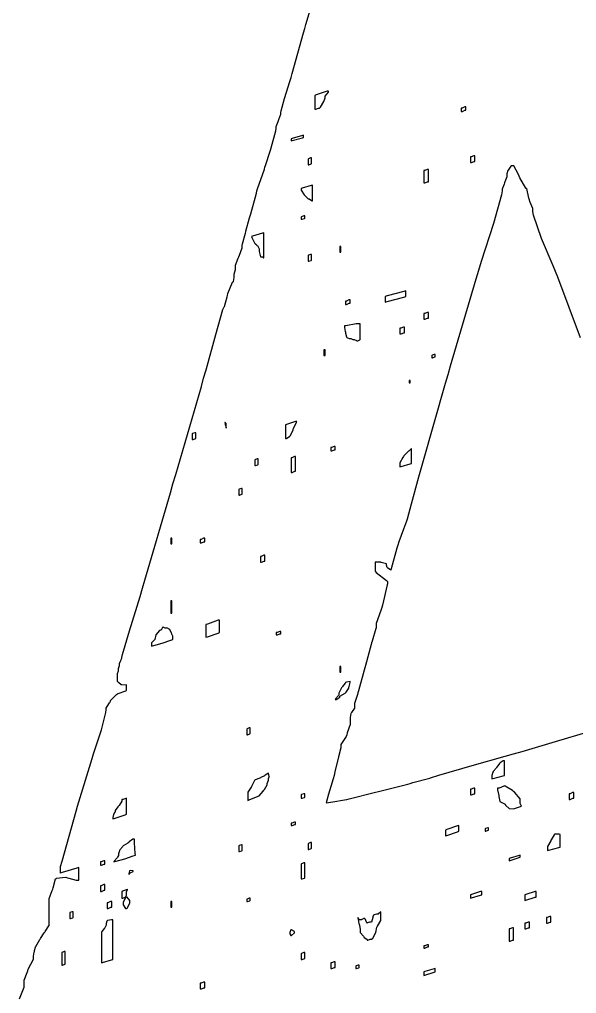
# Model space of a CAD drawing. Extents: x 44 to 313, y 66 to 291.
# Drawn here: x 151.58 to 168.89, y 223.56 to 253.82 of the extents above; entities that cross this region are included whole.
import ezdxf

# ---------------------------------------------------------------- set-up
doc = ezdxf.new("R2010")
doc.units = 0
doc.header["$MEASUREMENT"] = 0

msp = doc.modelspace()

# ---------------------------------------------------------------- linework, layer by layer
at = {"color": 40}
for points in [[(151.58, 223.388), (151.73, 223.752), (151.73, 223.873), (151.73, 223.971), (151.817, 224.208), (151.835, 224.26), (151.853, 224.314), (152.011, 224.619), (152.011, 224.719), (152.011, 224.719), (152.038, 224.844), (152.047, 224.86), (152.047, 224.896), (152.073, 224.994), (152.083, 225.002), (152.091, 225.02), (152.214, 225.232), (152.224, 225.249), (152.232, 225.267), (152.346, 225.443), (152.364, 225.461), (152.382, 225.479), (152.488, 225.655), (152.506, 225.672), (152.506, 225.858), (152.506, 226.275), (152.506, 226.413), (152.506, 226.511), (152.594, 226.756), (152.612, 226.8), (152.629, 226.844), (152.695, 227.119), (152.717, 227.119), (152.725, 227.137), (153.025, 227.171), (153.07, 227.153), (153.114, 227.137), (153.345, 227.083), (153.422, 227.083), (153.422, 227.181), (153.422, 227.4), (153.422, 227.471), (153.361, 227.455), (152.911, 227.313), (152.859, 227.295), (152.859, 227.349), (152.859, 227.467), (152.859, 227.506), (152.903, 227.666), (153.344, 229.227), (153.388, 229.376), (153.422, 229.508), (153.837, 230.858), (153.881, 230.999), (153.925, 231.132), (154.128, 231.753), (154.26, 232.286), (154.27, 232.374), (154.27, 232.428), (154.358, 232.561), (154.376, 232.587), (154.384, 232.596), (154.41, 232.642), (154.41, 232.657), (154.419, 232.675), (154.595, 232.851), (154.623, 232.869), (154.649, 232.879), (154.887, 232.966), (154.905, 232.974), (154.905, 233.002), (154.905, 233.061), (154.905, 233.08), (154.905, 233.098), (154.905, 233.138), (154.905, 233.15), (154.887, 233.142), (154.763, 233.15), (154.763, 233.15), (154.736, 233.15), (154.657, 233.222), (154.657, 233.222), (154.657, 233.222), (154.623, 233.248), (154.623, 233.256), (154.623, 233.284), (154.623, 233.343), (154.623, 233.363), (154.623, 233.39), (154.623, 233.449), (154.623, 233.469), (154.623, 233.504), (154.657, 233.583), (154.657, 233.609), (154.657, 233.653), (154.693, 233.752), (154.693, 233.785), (154.693, 233.813), (154.719, 233.884), (154.729, 233.892), (154.729, 233.919), (154.763, 233.978), (154.763, 233.998), (154.78, 234.086), (155, 234.823), (155.327, 235.894), (155.399, 236.149), (155.477, 236.405), (156.271, 239.113), (156.351, 239.396), (156.439, 239.686), (157.233, 242.42), (157.303, 242.675), (157.382, 242.932), (157.686, 244.04), (157.903, 244.81), (157.938, 244.898), (157.947, 244.908), (158.035, 245.207), (158.044, 245.251), (158.053, 245.305), (158.203, 245.658), (158.221, 245.674), (158.229, 245.684), (158.257, 245.809), (158.257, 245.85), (158.257, 245.912), (158.291, 246.053), (158.291, 246.098), (158.291, 246.187), (158.379, 246.407), (158.397, 246.451), (158.414, 246.505), (158.503, 246.73), (158.503, 246.804), (158.512, 246.848), (158.6, 247.183), (158.61, 247.227), (158.618, 247.245), (158.732, 247.66), (158.75, 247.72), (158.767, 247.782), (158.944, 248.426), (158.962, 248.496), (158.979, 248.558), (159.191, 249.177), (159.209, 249.238), (159.226, 249.291), (159.375, 249.732), (159.385, 249.767), (159.402, 249.838), (159.544, 250.366), (159.562, 250.436), (159.562, 250.498), (159.622, 250.65), (159.632, 250.685), (159.64, 250.72), (159.702, 250.879), (159.702, 250.931), (159.711, 250.985), (159.821, 251.372), (159.985, 251.901), (160.021, 252.024), (160.055, 252.148), (160.408, 253.409), (160.444, 253.541), (160.478, 253.673), (160.831, 254.847)], [(169.015, 243.928), (168.31, 245.816), (168.239, 245.992), (168.169, 246.169), (167.808, 247.02), (167.551, 247.748), (167.533, 247.862), (167.533, 247.951), (167.445, 248.163), (167.429, 248.215), (167.411, 248.269), (167.345, 248.568), (167.323, 248.568), (167.313, 248.577), (167.127, 248.903), (167.11, 248.955), (167.092, 249.009), (166.948, 249.273), (166.9, 249.273), (166.9, 249.273), (166.864, 249.273), (166.864, 249.273), (166.846, 249.265), (166.766, 249.141), (166.758, 249.131), (166.758, 249.131), (166.723, 249.027), (166.723, 248.991), (166.723, 248.93), (166.66, 248.78), (166.652, 248.744), (166.642, 248.71), (166.581, 248.55), (166.581, 248.496), (166.563, 248.374), (166.317, 247.487), (165.93, 246.301), (165.842, 246.027), (165.761, 245.754), (164.966, 243.056), (164.888, 242.781), (164.808, 242.509), (164.102, 240.039), (164.042, 239.819), (163.98, 239.598), (163.75, 238.766), (163.627, 238.301), (163.619, 238.265), (163.609, 238.239), (163.517, 237.985), (163.371, 237.588), (163.336, 237.49), (163.309, 237.393), (163.132, 236.75), (163.124, 236.714), (163.114, 236.723), (163.027, 236.776), (163.019, 236.784), (163.009, 236.794), (162.983, 236.867), (162.983, 236.89), (162.983, 236.908), (162.824, 236.952), (162.807, 236.96), (162.763, 236.96), (162.631, 236.96), (162.631, 236.96), (162.631, 236.89), (162.631, 236.732), (162.631, 236.678), (162.665, 236.644), (162.983, 236.389), (163.019, 236.361), (163.019, 236.345), (163.019, 236.305), (163.019, 236.291), (163.009, 236.256), (162.859, 235.629), (162.843, 235.549), (162.815, 235.461), (162.667, 235.052), (162.667, 234.914), (162.657, 234.898), (162.541, 234.51), (162.524, 234.457), (162.506, 234.404), (162.33, 233.751), (162.314, 233.679), (162.296, 233.609), (162.118, 232.966), (162.101, 232.904), (162.083, 232.843), (161.995, 232.572), (161.995, 232.481), (161.995, 232.428), (161.897, 232.286), (161.889, 232.268), (161.879, 232.26), (161.855, 232.135), (161.855, 232.092), (161.855, 232.076), (161.855, 232.035), (161.855, 232.022), (161.855, 231.917), (161.765, 231.652), (161.749, 231.599), (161.731, 231.546), (161.572, 231.294), (161.572, 231.21), (161.563, 231.194), (161.492, 230.915), (161.386, 230.444), (161.36, 230.328), (161.334, 230.223), (161.183, 229.747), (161.113, 229.482), (161.113, 229.482), (161.113, 229.482), (161.113, 229.482), (161.324, 229.509), (161.677, 229.572), (161.749, 229.588), (161.827, 229.606), (162.649, 229.809), (162.737, 229.835), (162.825, 229.853), (163.645, 230.065), (163.725, 230.081), (163.803, 230.109), (164.332, 230.25), (164.358, 230.258), (164.614, 230.338), (165.646, 230.642), (166.678, 230.929), (166.934, 230.999), (167.199, 231.079), (168.239, 231.388), (169.281, 231.696)]]:
    msp.add_lwpolyline(points, dxfattribs=at)
for points in [[(160.76, 251.037), (160.795, 251.037), (160.875, 251.072), (160.903, 251.072), (160.937, 251.099), (161.043, 251.272), (161.079, 251.39), (161.079, 251.39), (161.079, 251.444), (161.183, 251.562), (161.183, 251.601), (161.139, 251.593), (160.805, 251.478), (160.76, 251.46), (160.76, 251.356), (160.76, 251.117), (160.76, 251.037)], [(165.312, 250.965), (165.347, 250.965), (165.425, 251.001), (165.453, 251.001), (165.453, 251.029), (165.453, 251.088), (165.453, 251.108), (165.417, 251.108), (165.338, 251.072), (165.312, 251.072), (165.312, 251.045), (165.312, 250.986), (165.312, 250.965)], [(160.021, 250.049), (160.055, 250.059), (160.372, 250.147), (160.408, 250.155), (160.408, 250.173), (160.408, 250.213), (160.408, 250.226), (160.372, 250.217), (160.055, 250.129), (160.021, 250.119), (160.021, 250.103), (160.021, 250.049), (160.021, 250.049)], [(160.55, 249.308), (160.576, 249.308), (160.645, 249.335), (160.654, 249.344), (160.654, 249.388), (160.654, 249.487), (160.654, 249.52), (160.628, 249.52), (160.558, 249.494), (160.55, 249.484), (160.55, 249.44), (160.55, 249.341), (160.55, 249.308)], [(165.593, 249.378), (165.628, 249.378), (165.708, 249.414), (165.735, 249.414), (165.735, 249.458), (165.735, 249.557), (165.735, 249.59), (165.699, 249.59), (165.62, 249.554), (165.593, 249.554), (165.593, 249.51), (165.593, 249.411), (165.593, 249.378)], [(164.148, 248.744), (164.182, 248.744), (164.261, 248.779), (164.288, 248.779), (164.288, 248.877), (164.288, 249.096), (164.288, 249.167), (164.253, 249.167), (164.174, 249.131), (164.148, 249.131), (164.148, 249.035), (164.148, 248.817), (164.148, 248.744)], [(160.338, 248.568), (160.338, 248.515), (160.426, 248.374), (160.444, 248.356), (160.46, 248.339), (160.552, 248.249), (160.584, 248.249), (160.593, 248.241), (160.681, 248.189), (160.69, 248.179), (160.69, 248.303), (160.69, 248.58), (160.69, 248.672), (160.646, 248.664), (160.364, 248.577), (160.338, 248.568)], [(160.338, 247.614), (160.364, 247.614), (160.434, 247.642), (160.444, 247.65), (160.444, 247.668), (160.444, 247.708), (160.444, 247.72), (160.416, 247.72), (160.346, 247.696), (160.338, 247.686), (160.338, 247.668), (160.338, 247.628), (160.338, 247.614)], [(158.89, 246.874), (158.89, 246.866), (158.917, 246.838), (158.926, 246.838), (158.935, 246.838), (158.962, 246.804), (158.962, 246.804), (158.979, 246.804), (159.033, 246.698), (159.033, 246.662), (159.033, 246.61), (159.067, 246.451), (159.067, 246.451), (159.103, 246.451), (159.103, 246.451), (159.139, 246.451), (159.139, 246.451), (159.139, 246.451), (159.163, 246.415), (159.173, 246.415), (159.173, 246.61), (159.173, 247.046), (159.173, 247.191), (159.137, 247.183), (158.82, 247.095), (158.786, 247.085), (158.802, 247.051), (158.881, 246.884), (158.89, 246.874)], [(161.536, 246.592), (161.536, 246.592), (161.572, 246.592), (161.572, 246.592), (161.572, 246.636), (161.572, 246.735), (161.572, 246.768), (161.572, 246.768), (161.536, 246.768), (161.536, 246.768), (161.536, 246.724), (161.536, 246.625), (161.536, 246.592)], [(160.55, 246.309), (160.576, 246.309), (160.645, 246.337), (160.654, 246.345), (160.654, 246.389), (160.654, 246.488), (160.654, 246.521), (160.628, 246.521), (160.558, 246.495), (160.55, 246.485), (160.55, 246.441), (160.55, 246.342), (160.55, 246.309)], [(162.947, 245.04), (163.009, 245.058), (163.521, 245.199), (163.583, 245.217), (163.583, 245.261), (163.583, 245.36), (163.583, 245.393), (163.521, 245.375), (163.009, 245.234), (162.947, 245.217), (162.947, 245.172), (162.947, 245.073), (162.947, 245.04)], [(161.713, 244.968), (161.747, 244.968), (161.827, 245.004), (161.855, 245.004), (161.855, 245.032), (161.855, 245.091), (161.855, 245.11), (161.819, 245.11), (161.739, 245.074), (161.713, 245.074), (161.713, 245.048), (161.713, 244.989), (161.713, 244.968)], [(164.148, 244.511), (164.182, 244.511), (164.261, 244.545), (164.288, 244.545), (164.288, 244.589), (164.288, 244.688), (164.288, 244.722), (164.253, 244.722), (164.174, 244.687), (164.148, 244.687), (164.148, 244.643), (164.148, 244.544), (164.148, 244.511)], [(161.678, 244.299), (161.678, 244.255), (161.703, 244.132), (161.713, 244.122), (161.713, 244.078), (161.739, 243.964), (161.749, 243.946), (161.749, 243.938), (161.827, 243.91), (161.855, 243.91), (161.881, 243.91), (161.94, 243.876), (161.961, 243.876), (161.987, 243.876), (162.056, 243.85), (162.065, 243.84), (162.092, 243.84), (162.162, 243.867), (162.172, 243.876), (162.172, 243.999), (162.172, 244.277), (162.172, 244.369), (162.048, 244.369), (161.723, 244.308), (161.678, 244.299)], [(163.406, 244.052), (163.441, 244.052), (163.521, 244.086), (163.548, 244.086), (163.548, 244.13), (163.548, 244.23), (163.548, 244.263), (163.513, 244.263), (163.432, 244.228), (163.406, 244.228), (163.406, 244.184), (163.406, 244.085), (163.406, 244.052)], [(161.043, 243.381), (161.043, 243.381), (161.079, 243.381), (161.079, 243.381), (161.079, 243.425), (161.079, 243.524), (161.079, 243.557), (161.079, 243.557), (161.043, 243.557), (161.043, 243.557), (161.043, 243.513), (161.043, 243.414), (161.043, 243.381)], [(164.394, 243.31), (164.421, 243.31), (164.491, 243.338), (164.501, 243.346), (164.501, 243.364), (164.501, 243.404), (164.501, 243.417), (164.473, 243.417), (164.403, 243.391), (164.394, 243.381), (164.394, 243.381), (164.394, 243.31), (164.394, 243.31)], [(163.689, 242.535), (163.689, 242.535), (163.725, 242.535), (163.725, 242.535), (163.725, 242.553), (163.725, 242.593), (163.725, 242.605), (163.725, 242.605), (163.689, 242.605), (163.689, 242.605), (163.689, 242.588), (163.689, 242.548), (163.689, 242.535)], [(158.008, 241.264), (158.008, 241.274), (157.974, 241.301), (157.974, 241.3), (157.967, 241.297), (157.974, 241.248), (157.974, 241.23), (157.982, 241.221), (158.002, 241.124), (158.008, 241.124), (158.008, 241.124), (158.008, 241.264), (158.008, 241.264)], [(159.844, 240.807), (159.844, 240.807), (159.879, 240.807), (159.879, 240.807), (159.887, 240.816), (159.975, 240.869), (159.985, 240.877), (159.993, 240.887), (160.081, 241.062), (160.091, 241.088), (160.099, 241.115), (160.187, 241.31), (160.197, 241.336), (160.161, 241.328), (159.879, 241.239), (159.844, 241.23), (159.844, 241.125), (159.844, 240.887), (159.844, 240.807)], [(156.95, 240.771), (156.977, 240.771), (157.047, 240.798), (157.056, 240.807), (157.056, 240.851), (157.056, 240.95), (157.056, 240.983), (157.029, 240.983), (156.959, 240.957), (156.95, 240.947), (156.95, 240.903), (156.95, 240.804), (156.95, 240.771)], [(161.255, 240.418), (161.29, 240.418), (161.368, 240.454), (161.396, 240.454), (161.396, 240.48), (161.396, 240.539), (161.396, 240.558), (161.36, 240.558), (161.282, 240.524), (161.255, 240.524), (161.255, 240.498), (161.255, 240.439), (161.255, 240.418)], [(163.689, 240.418), (163.671, 240.41), (163.521, 240.269), (163.513, 240.242), (163.495, 240.216), (163.406, 240.05), (163.406, 239.995), (163.406, 239.979), (163.406, 239.939), (163.406, 239.925), (163.441, 239.934), (163.723, 240.021), (163.759, 240.029), (163.759, 240.145), (163.759, 240.403), (163.759, 240.488), (163.75, 240.48), (163.697, 240.428), (163.689, 240.418)], [(158.89, 239.959), (158.917, 239.959), (158.987, 239.987), (158.997, 239.995), (158.997, 240.039), (158.997, 240.138), (158.997, 240.171), (158.969, 240.171), (158.899, 240.145), (158.89, 240.135), (158.89, 240.091), (158.89, 239.992), (158.89, 239.959)], [(160.021, 239.748), (160.055, 239.748), (160.134, 239.783), (160.161, 239.783), (160.161, 239.898), (160.161, 240.156), (160.161, 240.242), (160.125, 240.242), (160.047, 240.206), (160.021, 240.206), (160.021, 240.091), (160.021, 239.835), (160.021, 239.748)], [(158.397, 239.043), (158.423, 239.043), (158.494, 239.069), (158.503, 239.077), (158.503, 239.121), (158.503, 239.22), (158.503, 239.254), (158.476, 239.254), (158.405, 239.229), (158.397, 239.219), (158.397, 239.175), (158.397, 239.076), (158.397, 239.043)], [(156.281, 237.526), (156.281, 237.526), (156.317, 237.526), (156.317, 237.526), (156.317, 237.57), (156.317, 237.669), (156.317, 237.702), (156.317, 237.702), (156.281, 237.702), (156.281, 237.702), (156.281, 237.658), (156.281, 237.559), (156.281, 237.526)], [(157.198, 237.56), (157.233, 237.56), (157.311, 237.596), (157.339, 237.596), (157.339, 237.623), (157.339, 237.683), (157.339, 237.702), (157.303, 237.702), (157.225, 237.666), (157.198, 237.666), (157.198, 237.64), (157.198, 237.581), (157.198, 237.56)], [(159.067, 236.96), (159.101, 236.96), (159.181, 236.996), (159.209, 236.996), (159.209, 237.041), (159.209, 237.14), (159.209, 237.173), (159.173, 237.173), (159.093, 237.137), (159.067, 237.137), (159.067, 237.093), (159.067, 236.994), (159.067, 236.96)], [(156.281, 235.373), (156.281, 235.373), (156.317, 235.373), (156.317, 235.373), (156.317, 235.471), (156.317, 235.69), (156.317, 235.762), (156.317, 235.762), (156.281, 235.762), (156.281, 235.762), (156.281, 235.665), (156.281, 235.446), (156.281, 235.373)], [(155.964, 234.844), (155.928, 234.836), (155.822, 234.703), (155.787, 234.561), (155.787, 234.561), (155.787, 234.561), (155.681, 234.457), (155.681, 234.421), (155.681, 234.404), (155.681, 234.364), (155.681, 234.351), (155.751, 234.369), (156.016, 234.444), (156.279, 234.535), (156.351, 234.561), (156.351, 234.579), (156.351, 234.62), (156.351, 234.633), (156.351, 234.659), (156.317, 234.719), (156.317, 234.738), (156.307, 234.756), (156.253, 234.867), (156.161, 234.922), (156.14, 234.914), (156.112, 234.914), (156.042, 234.942), (156.034, 234.95), (156.024, 234.933), (155.979, 234.844), (155.964, 234.844)], [(157.375, 234.633), (157.419, 234.643), (157.754, 234.757), (157.798, 234.774), (157.798, 234.871), (157.798, 235.09), (157.798, 235.162), (157.754, 235.154), (157.419, 235.038), (157.375, 235.02), (157.375, 234.924), (157.375, 234.706), (157.375, 234.633)], [(159.562, 234.703), (159.596, 234.703), (159.675, 234.738), (159.702, 234.738), (159.702, 234.756), (159.702, 234.797), (159.702, 234.81), (159.667, 234.81), (159.588, 234.774), (159.562, 234.774), (159.562, 234.757), (159.562, 234.703), (159.562, 234.703)], [(161.536, 233.539), (161.536, 233.539), (161.572, 233.539), (161.572, 233.539), (161.572, 233.583), (161.572, 233.682), (161.572, 233.715), (161.572, 233.715), (161.536, 233.715), (161.536, 233.715), (161.536, 233.671), (161.536, 233.572), (161.536, 233.539)], [(161.713, 233.222), (161.703, 233.204), (161.616, 233.098), (161.608, 233.08), (161.59, 233.054), (161.502, 232.888), (161.502, 232.833), (161.492, 232.817), (161.404, 232.711), (161.396, 232.693), (161.396, 232.693), (161.432, 232.693), (161.432, 232.693), (161.448, 232.702), (161.536, 232.763), (161.536, 232.763), (161.536, 232.799), (161.703, 232.887), (161.713, 232.904), (161.731, 232.922), (161.819, 233.041), (161.819, 233.08), (161.827, 233.098), (161.855, 233.218), (161.855, 233.256), (161.855, 233.256), (161.739, 233.232), (161.713, 233.222)], [(158.644, 231.599), (158.67, 231.599), (158.74, 231.626), (158.75, 231.635), (158.75, 231.679), (158.75, 231.778), (158.75, 231.811), (158.722, 231.811), (158.652, 231.785), (158.644, 231.775), (158.644, 231.731), (158.644, 231.632), (158.644, 231.599)], [(166.511, 230.717), (166.502, 230.7), (166.413, 230.594), (166.405, 230.576), (166.395, 230.558), (166.307, 230.452), (166.299, 230.434), (166.289, 230.434), (166.265, 230.329), (166.265, 230.294), (166.265, 230.277), (166.265, 230.237), (166.265, 230.223), (166.299, 230.233), (166.616, 230.32), (166.652, 230.328), (166.652, 230.444), (166.652, 230.701), (166.652, 230.787), (166.616, 230.787), (166.519, 230.726), (166.511, 230.717)], [(159.315, 230.4), (159.315, 230.4), (159.217, 230.338), (159.209, 230.328), (159.199, 230.32), (159.085, 230.268), (159.067, 230.258), (159.049, 230.25), (158.908, 230.197), (158.89, 230.188), (158.881, 230.171), (158.794, 229.993), (158.786, 229.975), (158.776, 229.967), (158.68, 229.815), (158.68, 229.765), (158.68, 229.712), (158.68, 229.592), (158.68, 229.552), (158.714, 229.57), (158.997, 229.686), (159.033, 229.694), (159.033, 229.694), (159.155, 229.844), (159.173, 229.871), (159.19, 229.897), (159.279, 230.036), (159.279, 230.081), (159.279, 230.081), (159.315, 230.189), (159.315, 230.223), (159.315, 230.241), (159.34, 230.294), (159.349, 230.294), (159.34, 230.303), (159.315, 230.4), (159.315, 230.4)], [(160.338, 229.622), (160.364, 229.622), (160.434, 229.65), (160.444, 229.658), (160.444, 229.686), (160.444, 229.745), (160.444, 229.765), (160.416, 229.765), (160.346, 229.738), (160.338, 229.729), (160.338, 229.702), (160.338, 229.643), (160.338, 229.622)], [(165.593, 229.729), (165.628, 229.729), (165.708, 229.765), (165.735, 229.765), (165.735, 229.809), (165.735, 229.908), (165.735, 229.941), (165.699, 229.941), (165.62, 229.905), (165.593, 229.905), (165.593, 229.861), (165.593, 229.762), (165.593, 229.729)], [(166.441, 229.941), (166.441, 229.888), (166.466, 229.756), (166.475, 229.729), (166.475, 229.676), (166.511, 229.518), (166.511, 229.518), (166.511, 229.518), (166.67, 229.439), (166.688, 229.412), (166.696, 229.395), (166.794, 229.306), (166.794, 229.306), (166.794, 229.306), (166.943, 229.297), (166.97, 229.306), (166.996, 229.315), (167.181, 229.376), (167.181, 229.376), (167.181, 229.376), (167.146, 229.456), (167.146, 229.482), (167.146, 229.509), (167.146, 229.569), (167.146, 229.588), (167.137, 229.606), (166.96, 229.809), (166.934, 229.835), (166.907, 229.862), (166.67, 230.003), (166.652, 230.011), (166.634, 230.003), (166.489, 229.941), (166.441, 229.941)], [(168.664, 229.588), (168.698, 229.588), (168.777, 229.622), (168.804, 229.622), (168.804, 229.666), (168.804, 229.766), (168.804, 229.799), (168.768, 229.799), (168.69, 229.765), (168.664, 229.765), (168.664, 229.72), (168.664, 229.621), (168.664, 229.588)], [(154.763, 229.588), (154.763, 229.536), (154.675, 229.394), (154.657, 229.376), (154.639, 229.359), (154.553, 229.24), (154.553, 229.199), (154.543, 229.191), (154.517, 229.146), (154.517, 229.129), (154.507, 229.121), (154.481, 229.022), (154.481, 228.989), (154.525, 228.998), (154.861, 229.113), (154.905, 229.129), (154.905, 229.253), (154.905, 229.53), (154.905, 229.622), (154.905, 229.622), (154.798, 229.588), (154.763, 229.588)], [(160.021, 228.776), (160.055, 228.776), (160.134, 228.812), (160.161, 228.812), (160.161, 228.83), (160.161, 228.87), (160.161, 228.883), (160.125, 228.883), (160.047, 228.847), (160.021, 228.847), (160.021, 228.83), (160.021, 228.776), (160.021, 228.776)], [(164.817, 228.46), (164.862, 228.469), (165.196, 228.583), (165.24, 228.6), (165.24, 228.644), (165.24, 228.743), (165.24, 228.776), (165.196, 228.768), (164.862, 228.654), (164.817, 228.636), (164.817, 228.592), (164.817, 228.492), (164.817, 228.46)], [(166.052, 228.6), (166.078, 228.6), (166.149, 228.628), (166.158, 228.636), (166.158, 228.654), (166.158, 228.694), (166.158, 228.706), (166.131, 228.706), (166.061, 228.68), (166.052, 228.67), (166.052, 228.654), (166.052, 228.6), (166.052, 228.6)], [(155.152, 228.353), (155.108, 228.353), (154.992, 228.265), (154.976, 228.247), (154.948, 228.231), (154.799, 228.141), (154.799, 228.141), (154.789, 228.124), (154.701, 228.019), (154.693, 228.001), (154.684, 227.992), (154.657, 227.893), (154.657, 227.858), (154.657, 227.842), (154.631, 227.788), (154.623, 227.788), (154.613, 227.772), (154.525, 227.666), (154.517, 227.648), (154.587, 227.666), (154.851, 227.741), (155.116, 227.832), (155.186, 227.858), (155.177, 227.912), (155.152, 228.243), (155.152, 228.353)], [(160.55, 228.035), (160.576, 228.035), (160.645, 228.063), (160.654, 228.071), (160.654, 228.115), (160.654, 228.214), (160.654, 228.247), (160.628, 228.247), (160.558, 228.221), (160.55, 228.211), (160.55, 228.167), (160.55, 228.068), (160.55, 228.035)], [(168.205, 228.494), (168.195, 228.486), (168.107, 228.335), (168.099, 228.317), (168.089, 228.301), (167.992, 228.129), (167.992, 228.071), (167.992, 228.054), (167.992, 228.014), (167.992, 228.001), (168.027, 228.01), (168.345, 228.098), (168.381, 228.107), (168.381, 228.205), (168.381, 228.422), (168.381, 228.494), (168.354, 228.504), (168.213, 228.504), (168.205, 228.494)], [(158.397, 227.965), (158.423, 227.965), (158.494, 227.992), (158.503, 228.001), (158.503, 228.045), (158.503, 228.144), (158.503, 228.177), (158.476, 228.177), (158.405, 228.151), (158.397, 228.141), (158.397, 228.097), (158.397, 227.998), (158.397, 227.965)], [(154.094, 227.542), (154.128, 227.542), (154.207, 227.578), (154.234, 227.578), (154.234, 227.604), (154.234, 227.663), (154.234, 227.682), (154.198, 227.682), (154.12, 227.648), (154.094, 227.648), (154.094, 227.622), (154.094, 227.562), (154.094, 227.542)], [(166.794, 227.682), (166.828, 227.692), (167.11, 227.78), (167.146, 227.788), (167.146, 227.806), (167.146, 227.846), (167.146, 227.858), (167.11, 227.85), (166.828, 227.764), (166.794, 227.754), (166.794, 227.736), (166.794, 227.696), (166.794, 227.682)], [(155.01, 227.365), (155, 227.365), (154.976, 227.287), (154.976, 227.259), (154.976, 227.259), (155.006, 227.285), (155.01, 227.295), (155.018, 227.305), (155.116, 227.35), (155.116, 227.365), (155.116, 227.365), (155.028, 227.375), (155.01, 227.365)], [(160.338, 227.119), (160.364, 227.119), (160.434, 227.145), (160.444, 227.153), (160.444, 227.269), (160.444, 227.526), (160.444, 227.612), (160.416, 227.612), (160.346, 227.587), (160.338, 227.578), (160.338, 227.463), (160.338, 227.205), (160.338, 227.119)], [(154.094, 226.73), (154.128, 226.73), (154.207, 226.766), (154.234, 226.766), (154.234, 226.81), (154.234, 226.909), (154.234, 226.942), (154.198, 226.942), (154.12, 226.906), (154.094, 226.906), (154.094, 226.862), (154.094, 226.763), (154.094, 226.73)], [(154.763, 226.519), (154.789, 226.519), (154.86, 226.545), (154.869, 226.554), (154.878, 226.554), (154.905, 226.608), (154.905, 226.624), (154.905, 226.652), (154.905, 226.711), (154.905, 226.73), (154.914, 226.74), (154.94, 226.785), (154.94, 226.8), (154.922, 226.792), (154.78, 226.74), (154.763, 226.73), (154.763, 226.678), (154.763, 226.559), (154.763, 226.519)], [(165.593, 226.519), (165.628, 226.529), (165.91, 226.616), (165.946, 226.624), (165.946, 226.652), (165.946, 226.711), (165.946, 226.73), (165.91, 226.722), (165.628, 226.634), (165.593, 226.624), (165.593, 226.598), (165.593, 226.54), (165.593, 226.519)], [(167.287, 226.447), (167.321, 226.457), (167.604, 226.545), (167.64, 226.554), (167.64, 226.598), (167.64, 226.697), (167.64, 226.73), (167.604, 226.722), (167.321, 226.634), (167.287, 226.624), (167.287, 226.58), (167.287, 226.481), (167.287, 226.447)], [(154.304, 226.201), (154.339, 226.201), (154.419, 226.237), (154.446, 226.237), (154.446, 226.281), (154.446, 226.38), (154.446, 226.413), (154.41, 226.413), (154.331, 226.377), (154.304, 226.377), (154.304, 226.333), (154.304, 226.234), (154.304, 226.201)], [(154.905, 226.554), (154.887, 226.545), (154.799, 226.394), (154.799, 226.343), (154.799, 226.308), (154.878, 226.201), (154.905, 226.201), (154.922, 226.211), (155.01, 226.363), (155.01, 226.413), (155.01, 226.449), (154.915, 226.559), (154.905, 226.554)], [(156.281, 226.237), (156.281, 226.237), (156.317, 226.237), (156.317, 226.237), (156.317, 226.281), (156.317, 226.38), (156.317, 226.413), (156.317, 226.413), (156.281, 226.413), (156.281, 226.413), (156.281, 226.369), (156.281, 226.27), (156.281, 226.237)], [(158.644, 226.413), (158.67, 226.413), (158.74, 226.439), (158.75, 226.447), (158.75, 226.465), (158.75, 226.507), (158.75, 226.519), (158.722, 226.519), (158.652, 226.493), (158.644, 226.483), (158.644, 226.467), (158.644, 226.427), (158.644, 226.413)], [(153.142, 225.884), (153.168, 225.884), (153.236, 225.91), (153.246, 225.918), (153.246, 225.962), (153.246, 226.062), (153.246, 226.095), (153.22, 226.095), (153.15, 226.07), (153.142, 226.06), (153.142, 226.016), (153.142, 225.917), (153.142, 225.884)], [(154.304, 225.814), (154.295, 225.805), (154.27, 225.732), (154.27, 225.708), (154.27, 225.681), (154.243, 225.619), (154.234, 225.601), (154.225, 225.585), (154.136, 225.479), (154.128, 225.461), (154.128, 225.223), (154.128, 224.686), (154.128, 224.507), (154.162, 224.517), (154.445, 224.605), (154.481, 224.613), (154.481, 224.769), (154.481, 225.232), (154.481, 225.695), (154.481, 225.848), (154.437, 225.848), (154.313, 225.823), (154.304, 225.814)], [(162.101, 225.918), (162.101, 225.918), (162.127, 225.735), (162.137, 225.708), (162.145, 225.681), (162.172, 225.542), (162.172, 225.495), (162.172, 225.451), (162.268, 225.337), (162.278, 225.319), (162.286, 225.311), (162.384, 225.238), (162.384, 225.213), (162.41, 225.213), (162.48, 225.24), (162.49, 225.249), (162.49, 225.249), (162.524, 225.249), (162.524, 225.249), (162.559, 225.276), (162.653, 225.457), (162.691, 225.619), (162.701, 225.637), (162.709, 225.647), (162.807, 225.825), (162.807, 225.884), (162.807, 225.938), (162.807, 226.095), (162.807, 226.095), (162.807, 226.095), (162.727, 226.024), (162.701, 226.024), (162.673, 226.024), (162.603, 226), (162.595, 225.99), (162.585, 225.99), (162.56, 225.936), (162.56, 225.918), (162.56, 225.918), (162.524, 225.778), (162.524, 225.778), (162.524, 225.778), (162.49, 225.778), (162.49, 225.778), (162.462, 225.778), (162.392, 225.752), (162.384, 225.742), (162.374, 225.752), (162.348, 225.825), (162.348, 225.848), (162.338, 225.848), (162.314, 225.884), (162.314, 225.884), (162.286, 225.884), (162.216, 225.858), (162.208, 225.848), (162.19, 225.848), (162.137, 225.848), (162.137, 225.848), (162.141, 225.859), (162.101, 225.918), (162.101, 225.918)], [(167.958, 225.742), (167.992, 225.742), (168.071, 225.778), (168.099, 225.778), (168.099, 225.822), (168.099, 225.921), (168.099, 225.954), (168.063, 225.954), (167.984, 225.918), (167.958, 225.918), (167.958, 225.874), (167.958, 225.775), (167.958, 225.742)], [(160.021, 225.531), (160.011, 225.531), (159.985, 225.453), (159.985, 225.425), (159.985, 225.408), (160.011, 225.355), (160.021, 225.355), (160.037, 225.364), (160.125, 225.437), (160.125, 225.461), (160.125, 225.479), (160.036, 225.539), (160.021, 225.531)], [(166.794, 225.178), (166.828, 225.178), (166.907, 225.213), (166.934, 225.213), (166.934, 225.311), (166.934, 225.53), (166.934, 225.601), (166.898, 225.601), (166.82, 225.565), (166.794, 225.565), (166.794, 225.469), (166.794, 225.251), (166.794, 225.178)], [(167.287, 225.565), (167.321, 225.565), (167.401, 225.601), (167.429, 225.601), (167.429, 225.645), (167.429, 225.745), (167.429, 225.778), (167.393, 225.778), (167.313, 225.742), (167.287, 225.742), (167.287, 225.698), (167.287, 225.599), (167.287, 225.565)], [(164.148, 224.966), (164.182, 224.966), (164.261, 225.002), (164.288, 225.002), (164.288, 225.02), (164.288, 225.06), (164.288, 225.072), (164.253, 225.072), (164.174, 225.036), (164.148, 225.036), (164.148, 225.02), (164.148, 224.98), (164.148, 224.966)], [(152.893, 224.437), (152.92, 224.437), (152.99, 224.464), (152.999, 224.473), (152.999, 224.571), (152.999, 224.788), (152.999, 224.86), (152.972, 224.86), (152.902, 224.835), (152.893, 224.826), (152.893, 224.729), (152.893, 224.51), (152.893, 224.437)], [(160.338, 224.613), (160.364, 224.613), (160.434, 224.641), (160.444, 224.649), (160.444, 224.693), (160.444, 224.792), (160.444, 224.826), (160.416, 224.826), (160.346, 224.8), (160.338, 224.79), (160.338, 224.746), (160.338, 224.646), (160.338, 224.613)], [(161.255, 224.331), (161.29, 224.331), (161.368, 224.367), (161.396, 224.367), (161.396, 224.411), (161.396, 224.51), (161.396, 224.543), (161.36, 224.543), (161.282, 224.507), (161.255, 224.507), (161.255, 224.463), (161.255, 224.364), (161.255, 224.331)], [(162.031, 224.331), (162.057, 224.331), (162.127, 224.359), (162.137, 224.367), (162.137, 224.385), (162.137, 224.425), (162.137, 224.437), (162.11, 224.437), (162.039, 224.412), (162.031, 224.403), (162.031, 224.385), (162.031, 224.345), (162.031, 224.331)], [(164.148, 224.12), (164.182, 224.13), (164.465, 224.218), (164.501, 224.226), (164.501, 224.252), (164.501, 224.312), (164.501, 224.331), (164.465, 224.323), (164.182, 224.236), (164.148, 224.226), (164.148, 224.2), (164.148, 224.141), (164.148, 224.12)], [(157.198, 223.697), (157.233, 223.697), (157.311, 223.731), (157.339, 223.731), (157.339, 223.775), (157.339, 223.875), (157.339, 223.908), (157.303, 223.908), (157.225, 223.873), (157.198, 223.873), (157.198, 223.829), (157.198, 223.73), (157.198, 223.697)]]:
    msp.add_lwpolyline(points, close=True, dxfattribs=at)

doc.saveas('drawing.dxf')
